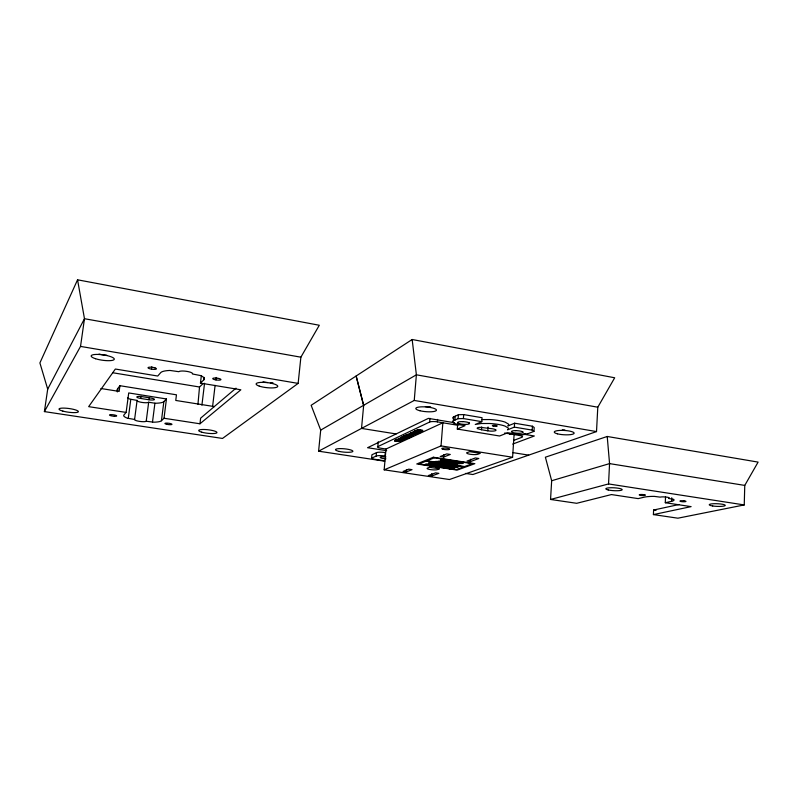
<?xml version="1.0" encoding="UTF-8"?>
<svg xmlns="http://www.w3.org/2000/svg" width="798" height="798" viewBox="0 0 798 798"><rect width="100%" height="100%" fill="white"/><g stroke="black" fill="none" stroke-linecap="round" stroke-linejoin="round"><path stroke-width="1.2" d="M679.128 504.496L653.602 510.032L653.412 514.59L677.911 518.191L744.245 504.935L744.763 485.413L758.1 462.102L607.218 436.476L545.383 457.204L551.667 480.735L550.55 499.458L576.695 503.299L611.438 494.561L638.171 498.61L644.315 497.154A16.03 2.723 2.8 0 1 654.25 496.376L660.056 497.124A5.057 0.868 2.8 0 1 667.018 497.164A5.057 0.868 2.8 0 1 668.634 498.441L673.662 499.349A16.03 2.723 2.8 0 1 671.607 501.304L665.293 502.72L665.522 496.885M671.607 501.304L671.736 497.782M550.55 499.458L608.545 483.937L609.562 463.608L607.218 436.476M465.523 473.414L472.865 474.521L596.515 431.578L597.792 407.209L614.689 377.773L412.157 339.499L311.15 405.304L320.696 430.112L318.601 451.189L384.716 461.194M441.434 463.049L444.985 463.857L446.142 463.648L443.897 462.89L447.249 463.299L442.022 462.75L444.406 463.518L443.878 463.558L441.633 462.631M526.999 434.042L533.962 431.379L534.201 427.509L532.436 426.222L514.62 423.209L507.817 425.982L508.685 425.095L508.526 424.127L505.154 422.132A17.716 3.92 4 0 0 489.902 419.558L481.623 419.588M533.962 431.379L532.186 430.112L532.436 426.222M452.825 418.222A12 2.683 4.3 0 1 453.713 416.905L458.401 414.711L463.688 414.601L482.062 417.713L481.783 421.653L475.259 424.476L481.344 423.509L489.623 423.489A17.726 3.87 4 0 1 504.885 426.042L508.266 428.017L508.426 428.975L507.548 429.853L514.361 427.12L514.62 423.209M384.167 469.823L441.035 445.912L442.85 422.78L385.993 449.025L384.167 469.823L449.454 479.528L512.595 457.254L514.092 434.571M495.628 429.703A5.965 1.287 4 0 1 492.256 431.139A5.845 1.267 4 0 1 487.787 430.82L488.057 426.99M487.787 430.82L481.513 429.763L481.723 426.88M462.421 463.498L463.059 462.551L462.421 463.498L457.214 463.638L457.274 462.91L459.05 462.241L457.314 461.972L457.254 462.7L458.99 462.97L457.214 463.638M470.421 461.603L478.8 458.501L475.349 457.962L467.02 461.074L470.421 461.603L470.601 459.259M451.947 466.301L452.486 465.394L451.947 466.301L447.907 465.633L450.092 465.723M452.197 464.007L451.568 464.955L452.197 464.007L457.354 463.867L457.304 464.596L455.548 465.254L455.598 464.536M451.957 468.466L452.945 467.399L451.957 468.466L451.199 467.139L444.227 466.072L443.658 466.99L448.725 467.488L448.785 466.77M453.543 462.162L456.626 462.481L451.828 461.972L454.072 462.76L453.035 462.77L452.526 461.743L450.86 461.503L450.671 462.391L455.907 462.93L453.543 462.162L453.623 461.404L454.411 461.424M452.336 468.506L452.276 469.214L454.561 468.376L454.611 467.658L452.446 467.329L452.506 466.601M454.232 465.962L454.182 466.68L452.466 466.421L453.094 465.483L458.182 466.261L457.553 467.199L454.112 467.578M450.87 464.107L450.81 464.835L453.124 463.957L453.184 463.229L448.037 462.72L447.977 463.448L450.9 463.897L450.96 463.169L448.037 462.72M452.466 466.421L453.094 465.483M452.137 464.735L453.863 465.005L453.912 464.276M526.979 434.032A7.85 1.696 3.7 0 1 516.585 434.192L507.827 432.735L499.588 435.997L457.304 429.055L457.603 425.224L459.818 424.237M453.683 416.895L453.374 420.825L458.092 418.671L458.401 414.711M453.863 465.005L455.608 464.336L455.668 463.608M455.848 466.94L455.907 466.212L454.172 466.86M456.526 462.631C457.643 460.007 448.416 461.224 453.823 461.902M456.685 465.733L457.314 464.795L456.745 465.015M457.553 467.199L458.182 466.261M457.254 462.7L457.892 461.753L463.059 462.551M458.91 463.897L458.97 463.169M458.092 418.671L463.389 418.571L463.688 414.601M442.272 460.396L442.331 459.658L440.576 459.389L440.516 460.127L442.272 460.396L440.536 461.074L440.596 460.336L442.331 459.658M440.536 461.074L442.252 461.334L442.311 460.606M442.062 466.94L442.002 467.658L442.541 466.76L446.541 467.429L442.062 466.94L442.541 466.76M442.82 466.98C432.815 463.718 442.511 469.463 438.89 466.102L437.274 465.872L437.124 466.74L442.82 466.98L442.95 466.042L440.506 465.274L443.858 465.633L441.952 464.755L446.361 465.364L443.319 465.054L445.673 465.723L444.865 465.992L437.972 465.513M443.688 457.064L450.272 454.451L446.76 453.902L440.227 456.526L443.688 457.064L443.878 454.69M445.284 467.897L443.04 467.369L443.558 466.481L445.284 466.74M443.319 465.054C452.536 463.907 438.75 463.678 442.661 464.576M443.449 465.005L443.508 464.276M443.558 466.481L443.04 467.369M442.252 461.334L443.987 460.655L444.037 459.917M444.167 466.79L444.227 466.072M449.992 461.503L449.414 462.441L444.765 461.723L444.815 460.985L447.129 460.087L451.718 460.795L451.159 461.723L447.927 461.424L450.581 461.833L450.641 461.094L447.977 460.685L451.718 460.795M445.733 460.925L446.361 459.967L445.733 460.925L443.987 460.655M448.725 463.518L446.83 463.229L446.281 464.147L449.982 464.246M446.272 465.513L446.321 464.785M446.77 463.957L446.83 463.229M444.765 461.723L447.079 460.825L447.129 460.087M447.119 463.448C448.556 461.054 440.017 461.653 443.08 462.451M450.96 463.169L447.868 462.94L447.349 463.847L448.556 462.521M447.818 463.668L447.868 462.94M447.987 464.705L445.713 465.573L445.653 466.291L447.927 465.424L447.987 464.705L452.486 465.394M450.8 466.072L450.74 466.79L447.848 466.351L448.356 465.463M448.825 465.284L451.429 465.683L451.379 466.401L448.765 466.002L449.184 465.144L451.06 465.434M449.184 465.144L448.765 466.002M449.414 462.441L449.474 461.703M449.513 468.795C445.813 467.738 451.359 469.164 449.314 466.85L449.703 467.389M449.942 462.232L447 461.783L450.112 462.012L450.162 461.284M450.341 468.685L449.932 467.738M449.783 468.566L450.072 467.728M450.022 468.446L450.242 467.728M450.281 466.261L450.222 466.99L450.74 466.79M446.341 463.419L450.451 464.067L450.501 463.339M451.159 461.723L451.219 460.985M454.94 420.107L455.239 416.177M434.421 465.523L434.371 466.241L432.107 465.703L433.264 464.396L433.204 465.124L432.706 465.314L432.765 464.596M431.578 476.037L438.85 473.344L435.598 472.855L428.366 475.558L431.578 476.037L431.768 473.673M433.543 463.508L431.778 463.448L433.553 463.598L433.035 462.66M378.242 441.733L377.803 446.631L429.673 422.022A5.935 1.297 4.6 0 1 437.394 421.873L437.583 419.419M434.73 463.887L434.671 464.616L436.915 463.738L441.444 464.436L441.503 463.708L436.965 463.01L434.73 463.887L437.025 464.246M431.139 465.274L431.608 465.094L431.08 466.002L431.139 465.274L435.169 465.932L435.229 465.214L432.616 464.815L432.107 465.703M435.588 461.463L434.98 462.411L435.588 461.463L440.745 461.314L440.686 462.052L438.97 462.72L440.705 462.98L440.765 462.251L439.03 461.992L440.745 461.314M439.838 464.396L439.778 465.124L436.865 464.675L436.925 463.947M436.915 463.738L436.965 463.01M435.538 462.192L437.274 462.461L437.334 461.723M435.578 466.68L437.793 465.823L437.853 465.104M437.823 463.598L440.456 464.007L440.396 464.725L437.773 464.326L437.823 463.598L441.503 463.708M438.182 463.458L437.773 464.326M437.274 462.461L438.98 461.783L439.04 461.054M429.304 465.434L430.97 464.785L431.02 464.057L428.755 463.708L428.815 462.99L430.511 463.249L430.451 463.967L439.269 465.314L439.329 464.596M440.456 464.007L439.937 464.905L436.865 464.675M440.626 465.124C439.598 463.389 445.404 465.842 443.119 464.675M440.516 460.127L441.144 459.159L446.361 459.967M437.893 464.097L440.965 464.616L441.015 463.897M425.962 464.197L425.364 465.124L425.962 464.197L429.334 463.798L429.274 464.526L427.628 465.174L427.678 464.456M429.673 422.022L429.972 418.342M430.97 462.83L431.03 462.102L435.01 462.74L435.499 463.02L433.414 463.149L435.439 463.748L433.354 463.877L434.132 464.536L433.773 463.249L430.97 462.83L428.755 463.708M431.359 463.618L431.409 462.89M415.239 430.611L414.491 431.678L415.239 430.611L417.504 430.98M415.07 433.922L415.389 432.845L415.07 433.922C425.992 433.194 405.135 431.688 413.972 433.384L413.274 432.356L414.611 432.217M415.658 434.671L416.406 433.623L415.658 434.671L410.042 433.773L410.78 432.716L415.279 433.444M415.948 432.456L416.865 431.309L415.948 432.456L418.94 432.396L417.933 432.865L417.992 432.127M417.085 432.636L417.154 431.898M422.491 430.85L422.78 430.431A2.643 0.559 4.7 0 0 422.242 430.152L418.671 429.603A2.504 0.529 4.7 0 0 417.643 429.643C415.818 429.972 415.678 431.698 417.583 430.381A2.504 0.529 4.7 0 1 418.611 430.351L422.182 430.89A2.643 0.559 4.7 0 1 422.711 431.169L419.788 431.828L419.957 430.451L418.77 430.252M419.788 431.828L420.147 431.469C421.374 430.411 421.653 430.302 419.269 430.032M417.933 432.865L419.14 433.065L420.845 432.277L420.905 431.528L419.199 432.326M404.526 436.366L405.903 436.586L405.963 435.858L404.586 435.638L404.436 436.406L409.194 437.663L409.264 436.935L404.506 435.678M406.272 434.84L403.828 435.987L403.768 436.715L406.212 435.568L406.272 434.84L411.858 435.728L411.798 436.466L405.903 436.586M408.367 435.708L409.404 435.509L409.474 434.78C406.91 433.683 414.721 434.99 410.81 434.98L410.501 436.037C419.868 435.838 403.888 433.194 408.367 435.708L408.426 434.98M406.332 471.927L412.037 469.663L408.736 469.164L403.07 471.438L406.332 471.927L406.531 469.553M410.042 433.773L410.78 432.716M410.501 436.037L410.81 434.98M411.13 436.775L411.858 435.728M318.601 451.189L414.242 400.446L416.386 374.811L412.157 339.499M412.915 433.583L412.975 432.845M394.721 440.965L394.781 440.257L397.175 439.698L397.115 440.416L394.721 440.965L400.975 441.474L401.733 440.436L397.025 439.199L396.307 440.227L397.115 440.416M395.389 440.656L395.449 439.937M396.397 440.755L396.456 440.037M396.307 440.227L397.025 439.199M398.162 440.666L399.908 441.085L397.713 440.875L398.222 439.947L397.773 440.157M400.975 441.474L401.733 440.436M404.297 438.551L404.865 439L402.122 439.289L402.062 440.007C411.409 438.611 395.359 440.147 401.304 438.401M401.244 439.119L401.813 438.092L398.711 438.381L399.409 438.88M403.908 436.536L403.878 437.823L402.262 437.713L402.192 436.765L404.646 436.187L404.586 436.915L402.032 437.494L402.531 437.354M402.062 440.007L402.641 438.99M402.82 437.164L402.88 436.436M404.237 438.301L404.177 439.02C413.524 437.613 397.464 439.179 403.419 437.404L403.938 437.095L400.815 437.394L402.002 437.992M376.197 456.047L376.496 452.646A6.903 1.327 5 0 1 385.304 452.566L384.995 455.977A6.903 1.307 5 0 0 376.217 456.057L371.619 458.142L371.918 454.77L376.496 452.646M197.954 404.297L199.52 387L202.971 383.698M298.143 383.399L300.876 357.185L319.3 325.255L77.556 279.809L39.9 362.93L47.7 389.145L44.399 411.598L222.502 438.441L298.143 383.399L80.528 346.412L44.399 411.598M212.637 406.142L215.101 385.364M215.939 379.918L216.238 377.464M201.914 405.185L204.547 383.269M164.009 418.252L166.453 398.96L128.717 392.945L126.124 412.426L123.899 414.99A19.182 3.731 7.1 0 0 127.341 418.192L134.593 419.459A5.935 1.147 7.1 0 0 139.431 421.364A5.935 1.147 7.1 0 0 146.214 421.234L153.655 422.202A19.182 3.731 7.1 0 0 161.435 420.736L164.009 418.252L199.959 423.788L200.637 418.152L236.008 388.167M199.959 423.788L240.866 389.793L200.448 383.11L201.325 375.838M200.448 383.11L203.849 379.828L204.138 377.384M161.435 420.736L163.859 401.623L166.453 398.96M152.478 422.192L154.912 403.219L156.089 403.229A19.112 3.99 7.3 0 0 163.859 401.623M151.5 369.155L151.81 366.791M146.214 421.234L148.677 402.232L154.912 403.219M148.947 399.758A4.778 0.998 7.3 0 0 154.423 399.608A4.778 0.998 7.3 0 0 150.573 397.983L142.353 396.676A4.798 0.998 7.3 0 0 136.867 396.825A4.798 0.998 7.3 0 0 140.777 398.471L148.947 399.758L149.236 397.524M134.593 419.459L137.096 400.406L129.874 399.1A19.112 3.99 7.3 0 1 127.51 397.893M140.777 398.471L141.076 396.217M128.259 418.501L130.792 399.409M117.306 391.928L117.765 388.526L119.929 385.703L176.458 394.811L175.76 400.446L214.463 406.611M119.929 385.703L119.161 391.419L100.947 388.516M80.528 346.412L84.478 318.721L77.556 279.809M438.8 466.88L437.214 466.591M47.7 389.145L84.478 318.721L300.876 357.185M117.765 388.526L116.977 389.943A3.601 0.758 7.6 0 1 117.875 390.112M443.429 464.356L445.733 464.995L444.915 465.264M453.623 461.404L454.132 461.583M452.526 461.743L453.723 462.102M433.603 462.87L433.025 462.89M447.977 467.618L449.683 467.458M403.359 438.132L403.878 437.823M320.696 430.112L416.386 374.811L597.792 407.209M404.177 439.02C409.424 438.192 396.526 439.07 402.611 437.683M418.89 430.95L419.957 430.451M409.194 437.663L402.132 437.484M457.304 429.055L465.064 425.653L459.638 424.745A12 2.643 4.3 0 1 453.414 420.835M428.815 462.99L431.03 462.102M440.576 459.389L441.144 459.159M406.541 438.242L406.751 437.653M430.531 465.184L431.08 464.975L430.481 465.902M510.67 434.072L509.523 433.823L510.78 434.022M440.765 462.251L440.147 463.199L440.705 462.98M413.065 435.209C414.002 433.932 408.007 433.294 407.319 434.601M467.359 452.566L469.683 451.658L480.256 453.334L477.892 454.232A5.855 1.157 4.2 0 1 470.212 454.281A5.855 1.157 4.2 0 1 467.199 452.536M435.169 465.932L432.706 465.314M439.269 465.314L440.396 464.725M522.191 434.86L525.603 433.553M513.832 440.356L521.982 437.264A5.795 1.237 3.8 0 0 519.318 435.439L504.685 433.015M457.314 461.972L457.892 461.753M451.379 466.401L448.296 466.182M446.471 468.336L448.725 467.488M512.715 444.077L534.331 435.987L523.338 434.162M452.446 467.329L454.182 466.68M451.07 468.795L450.182 468.446M551.667 480.735L609.562 463.608L744.763 485.413M401.723 438.501L399.918 438.481L400.925 438.361M653.412 514.59L691.108 506.63L665.293 502.72M403.838 437.504L405.095 437.394M412.536 435.329L408.656 435.229L409.404 435.509M515.668 430.621L514.261 430.671A5.975 1.287 3.8 0 0 511.688 431.967L512.316 432.317A5.835 1.257 3.8 0 0 518.959 433.284L520.356 433.234A5.975 1.287 3.8 0 0 522.969 431.937L522.351 431.598M383.359 456.705L382.182 456.745A5.227 0.988 4.9 0 0 380.536 457.763L381.195 458.042A5.107 0.968 4.9 0 0 385.903 458.81M462.621 421.623L461.124 421.623A6.065 1.337 4.3 0 0 457.693 422.81L458.142 423.169M420.147 431.469C423.768 431.339 416.287 430.072 418.252 431.219L419.898 431.189L418.83 431.688L414.551 430.94M415.329 433.583C419.239 433.603 411.419 432.257 413.972 433.384M410.751 435.708L412.007 435.548L410.561 435.309M402.192 436.765L405.364 437.015M402.581 439.708L403.678 439.618L398.591 439.239L401.753 438.81M444.945 462.192L443.917 462.202L444.725 462.441M438.84 466.471L439.608 466.581M450.8 462.241L452.466 462.471M416.107 432.007L412.875 431.838L412.097 432.586M653.602 510.032L656.026 510.391M384.696 460.805L373.683 459.139L371.619 458.142M436.067 461.843L438.132 462.152M452.646 464.386L455.718 464.855M455.548 465.254L457.264 465.523M437.364 463.778L439.997 464.177M447.927 465.424L452.436 466.112M453.035 466.202L458.132 466.98M433.733 464.745L435.668 465.044M452.017 467.748L451.199 467.139M429.274 464.526L430.97 464.785M433.204 465.124L437.793 465.823M449.254 467.568L451.588 467.907L450.391 467.967M452.885 468.117L454.561 468.376M425.424 464.406L428.496 464.875M385.993 449.025L381.005 448.257A5.367 1.057 5 0 1 377.823 446.641M608.545 483.937L744.245 504.935M386.661 450.671L367.569 447.718L428.356 418.381L454.551 422.731M441.085 459.897L446.301 460.705M447.079 460.825L451.658 461.533M457.843 462.481L463.01 463.279M126.124 412.426L88.658 406.651L115.361 369.035L157.735 376.038L160.687 372.646A22.174 5.077 7.2 0 1 169.984 370.452L178.822 371.698A7.002 1.626 7.2 0 1 187.011 371.399A7.002 1.626 7.2 0 1 192.448 373.983L200.807 375.609A22.174 5.077 7.2 0 1 203.849 379.828M438.98 461.783L440.686 462.052M447.399 463.119L453.124 463.957M455.608 464.336L457.304 464.596M481.513 429.763L477.354 428.586A5.985 1.297 4.1 0 1 480.067 427.309L492.526 428.785A5.845 1.267 4 0 1 495.548 429.733M441.035 445.912L512.595 457.254M396.107 433.942L361.524 428.416L363.669 405.284L356.137 375.998L363.559 405.344M406.212 435.568L411.798 436.466M512.735 452.596L528.675 455.139M415.179 431.359L420.845 432.277M414.491 431.678L416.805 432.057M410.721 433.454L416.337 434.361M449.573 468.087L447.997 467.708M112.668 372.736L199.52 387M437.384 421.873L457.603 425.224M463.389 418.571L481.783 421.653M514.361 427.12L532.186 430.112M414.242 400.446L596.515 431.578M440.885 465.783L439.688 465.723L440.905 466.092M441.803 464.985L440.955 464.795M416.746 432.117L418.132 432.616M396.367 439.508L397.175 439.698M403.828 435.987L404.646 436.187M403.768 436.715L404.586 436.915M396.955 439.917L401.673 441.144M469.015 422.84L469.453 423.209A6.065 1.337 4.3 0 1 465.992 424.386L464.506 424.376A6.065 1.337 4.3 0 1 457.952 423.139M272.926 382.751A10.873 2.564 6.4 0 1 270.342 382.741M267.569 382.531A10.873 2.564 6.4 0 1 263.031 381.813M106.852 355.25A11.681 2.743 8.2 0 1 99.002 354.083M148.677 402.232A5.915 1.217 7.3 0 1 141.904 402.411A5.915 1.217 7.3 0 1 137.096 400.406M383.289 456.735A5.107 0.968 4.9 0 1 385.943 456.895M515.578 430.651A5.835 1.257 3.8 0 1 522.261 431.628M462.65 421.623A6.065 1.337 4.3 0 1 469.204 422.87M564.894 430.002A9.955 2.204 3.3 0 1 562.321 429.813M430.621 406.83A10.354 2.404 4.7 0 1 425.374 406.601M405.643 437.174L405.175 437.394L407.409 437.593L405.643 437.174M433.324 457.244L416.756 463.967L457.194 470.102L474.84 463.668L433.324 457.244M426.292 461.064L419.13 463.957L456.237 469.593L463.828 466.81L426.292 461.064M434.361 457.803L426.98 460.785L464.556 466.541L472.376 463.678L434.361 457.803M429.504 467.299L427.489 468.087A5.327 0.978 4.5 0 0 428.716 469.264A5.327 0.978 4.5 0 0 434.531 469.912A5.446 1.007 4.5 0 0 437.404 469.583L439.449 468.815L429.504 467.299M216.677 378.102L215.62 378.023A4.13 0.958 6.9 0 0 213.804 379.389A4.13 0.958 6.9 0 0 220.627 379.888A4.13 0.958 6.9 0 0 216.677 378.102M114.403 416.277L113.506 416.207A3.621 0.698 7.3 0 1 109.685 414.81A3.621 0.698 7.3 0 1 115.55 415.249A3.621 0.698 7.3 0 1 114.403 416.277M683.866 500.805L683.088 500.745A3.012 0.509 2.6 0 0 680.175 501.324A3.012 0.509 2.6 0 0 685.173 501.693A3.012 0.509 2.6 0 0 683.866 500.805M166.962 424.346L166.193 424.167A3.531 0.678 6.9 0 1 167.021 423.11A3.531 0.678 6.9 0 1 171.969 424.317A3.531 0.678 6.9 0 1 166.962 424.346M154.942 367.858L154.014 367.609A4.249 0.978 7.6 0 0 148.009 367.738A4.249 0.978 7.6 0 0 154.004 369.394A4.249 0.978 7.6 0 0 154.942 367.858M644.894 494.9L644.415 494.77A3.042 0.529 2.9 0 0 639.407 494.7A3.042 0.529 2.9 0 0 642.45 495.558A3.042 0.529 2.9 0 0 644.894 494.9M442.91 449.234L442.641 449.144A3.95 0.788 4.4 0 1 444.985 448.047A3.95 0.788 4.4 0 1 449.474 449.394A3.95 0.788 4.4 0 1 442.92 449.224M95.531 358.721A11.691 2.703 8.1 0 0 114.174 359.499A11.691 2.703 8.1 0 0 98.453 354.442A11.691 2.703 8.1 0 0 95.531 358.721M259.28 386.122A10.883 2.524 6.4 0 0 277.395 386.91A10.883 2.524 6.4 0 0 264.198 382.392A10.883 2.524 6.4 0 0 259.28 386.122M201.655 432.157A9.187 1.766 6.5 0 0 216.757 432.885A9.187 1.766 6.5 0 0 205.126 429.524A9.187 1.766 6.5 0 0 201.655 432.157M62.882 411.11A9.785 1.865 7.7 0 0 78.344 411.838A9.785 1.865 7.7 0 0 64.917 408.137A9.785 1.865 7.7 0 0 62.882 411.11M493.364 426.132A2.424 0.529 4 0 0 497.204 426.012A2.424 0.529 4 0 0 493.842 425.244A2.424 0.529 4 0 0 493.364 426.132M557.413 433.823A9.965 2.165 3.3 0 0 573.902 433.633A9.965 2.165 3.3 0 0 561.293 430.381A9.965 2.165 3.3 0 0 557.413 433.823M419.918 410.731A10.364 2.364 4.7 0 0 436.396 410.401A10.364 2.364 4.7 0 0 422.122 406.82A10.364 2.364 4.7 0 0 419.918 410.731M339.33 451.439A8.778 1.686 5.3 0 0 352.876 451.349A8.778 1.686 5.3 0 0 340.247 448.606A8.778 1.686 5.3 0 0 339.33 451.439M712.714 505.982A8.03 1.337 2.4 0 0 725.242 505.493A8.03 1.337 2.4 0 0 713.761 503.718A8.03 1.337 2.4 0 0 712.714 505.982M608.226 489.962A8.199 1.446 3.1 0 0 621.931 490.022A8.199 1.446 3.1 0 0 611.906 487.728A8.199 1.446 3.1 0 0 608.226 489.962"/></g></svg>
